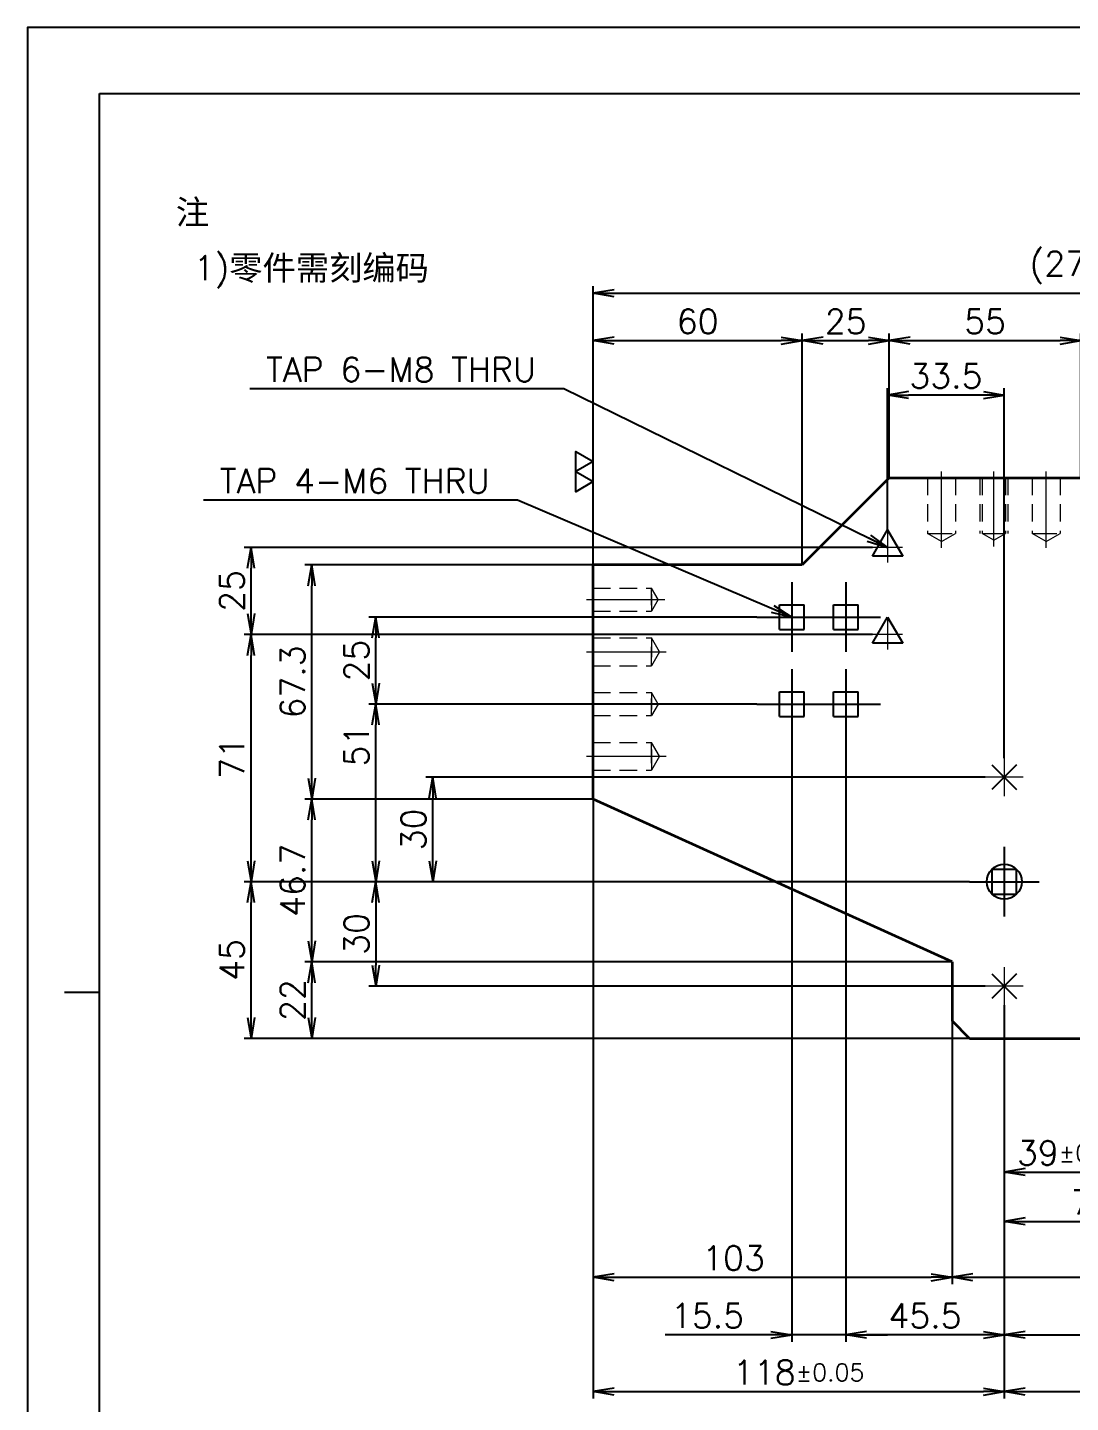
# Model space of a CAD drawing. Header units: millimetres. Extents: x 7914 to 16415, y -883 to 305.
# Drawn here: x 11342.2 to 11641.6, y -683 to -288.1 of the extents above; entities that cross this region are included whole.
import ezdxf

# ---------------------------------------------------------------- set-up
doc = ezdxf.new("R2010")
doc.units = ezdxf.units.MM
doc.linetypes.add('CENTER-HOKUTO', pattern=[23, 20, -1, 1, -1])
doc.linetypes.add('HIDDEN-HOKUTO', pattern=[3.8, 2.5, -1.3])
doc.layers.add('AM_7', color=2, linetype='CENTER-HOKUTO', lineweight=30)
doc.layers.add('AM_HID', color=1, linetype='HIDDEN-HOKUTO', lineweight=25)
doc.layers.add('title_frame', color=7, linetype='Continuous')
doc.layers.add('word_dim', color=253, linetype='Continuous')
doc.styles.get("Standard").update_dxf_attribs({"font": 'romans.shx', "bigfont": 'bigfont.shx'})
doc.dimstyles.new('RS1-2', dxfattribs={"dimscale": 2, "dimtxt": 3.5, "dimasz": 3, "dimexe": 1, "dimexo": 0, "dimgap": 1, "dimtad": 3, "dimdsep": 46, "dimtxsty": 'Standard', "dimblk1": 'OPEN', "dimblk2": 'OPEN', "dimsah": 1, "dimcen": 0, "dimclrd": 256, "dimclre": 256, "dimclrt": 3, "dimadec": 0, "dimazin": 0, "dimtfac": 1, "dimtmove": 0, "dimatfit": 3, "dimldrblk": 'OPEN', "dimfxl": 0, "dimtolj": 1, "dimtzin": 0, "dimarcsym": 0})

# ---------------------------------------------------------------- blocks, each defined once
blk = doc.blocks.new('_Open')
at = {"color": 0, "lineweight": -2}
for p, q in [((-1, 0.167), (0, 0)), ((-1, -0.167), (0, 0)), ((0, 0), (-1, 0))]:
    blk.add_line(p, q, dxfattribs=at)
blk = doc.blocks.new('*D93')
at = {"layer": 'DEFPOINTS', "color": 0, "linetype": 'Continuous', "ltscale": 2}
for p in [(11781.58, -364.43), (11504.58, -442.41), (11781.58, -442.41)]:
    blk.add_point(p, dxfattribs=at)
at = {"layer": 'word_dim', "linetype": 'Continuous', "lineweight": -2, "ltscale": 2}
for p, q in [((11504.58, -442.41), (11504.58, -362.43)), ((11781.58, -442.41), (11781.58, -362.43)), ((11510.58, -364.43), (11775.58, -364.43))]:
    blk.add_line(p, q, dxfattribs=at)
at = {"layer": 'word_dim', "linetype": 'Continuous', "lineweight": -2, "ltscale": 2, "xscale": 6, "yscale": 6, "zscale": 6, "rotation": 180}
blk.add_blockref('_Open', (11504.58, -364.43), dxfattribs=at)
at = {"layer": 'word_dim', "linetype": 'Continuous', "lineweight": -2, "ltscale": 2, "xscale": 6, "yscale": 6, "zscale": 6}
blk.add_blockref('_Open', (11781.58, -364.43), dxfattribs=at)
at = {"layer": 'word_dim', "color": 3, "linetype": 'Continuous', "ltscale": 2, "insert": (11643.08, -357.1), "char_height": 7, "attachment_point": 5}
blk.add_mtext('\\A1;(277)', dxfattribs=at)
blk = doc.blocks.new('*D95')
at = {"layer": 'DEFPOINTS', "color": 0, "linetype": 'Continuous', "ltscale": 2}
for p in [(11564.58, -378.01), (11504.58, -442.41), (11564.58, -442.41)]:
    blk.add_point(p, dxfattribs=at)
at = {"layer": 'word_dim', "linetype": 'Continuous', "lineweight": -2, "ltscale": 2}
for p, q in [((11504.58, -442.41), (11504.58, -376.01)), ((11510.58, -378.01), (11558.58, -378.01)), ((11564.58, -442.41), (11564.58, -376.01))]:
    blk.add_line(p, q, dxfattribs=at)
at = {"layer": 'word_dim', "linetype": 'Continuous', "lineweight": -2, "ltscale": 2, "xscale": 6, "yscale": 6, "zscale": 6, "rotation": 180}
blk.add_blockref('_Open', (11504.58, -378.01), dxfattribs=at)
at = {"layer": 'word_dim', "linetype": 'Continuous', "lineweight": -2, "ltscale": 2, "xscale": 6, "yscale": 6, "zscale": 6}
blk.add_blockref('_Open', (11564.58, -378.01), dxfattribs=at)
at = {"layer": 'word_dim', "color": 3, "linetype": 'Continuous', "ltscale": 2, "insert": (11534.58, -372.51), "char_height": 7, "attachment_point": 5}
blk.add_mtext('\\A1;60', dxfattribs=at)
blk = doc.blocks.new('*D96')
at = {"layer": 'DEFPOINTS', "color": 0, "linetype": 'Continuous', "ltscale": 2}
for p in [(11589.58, -378.01), (11589.58, -417.41), (11564.58, -442.41)]:
    blk.add_point(p, dxfattribs=at)
at = {"layer": 'word_dim', "linetype": 'Continuous', "lineweight": -2, "ltscale": 2}
for p, q in [((11564.58, -442.41), (11564.58, -376.01)), ((11570.58, -378.01), (11583.58, -378.01)), ((11589.58, -417.41), (11589.58, -376.01))]:
    blk.add_line(p, q, dxfattribs=at)
at = {"layer": 'word_dim', "linetype": 'Continuous', "lineweight": -2, "ltscale": 2, "xscale": 6, "yscale": 6, "zscale": 6, "rotation": 180}
blk.add_blockref('_Open', (11564.58, -378.01), dxfattribs=at)
at = {"layer": 'word_dim', "linetype": 'Continuous', "lineweight": -2, "ltscale": 2, "xscale": 6, "yscale": 6, "zscale": 6}
blk.add_blockref('_Open', (11589.58, -378.01), dxfattribs=at)
at = {"layer": 'word_dim', "color": 3, "linetype": 'Continuous', "ltscale": 2, "insert": (11577.08, -372.51), "char_height": 7, "attachment_point": 5}
blk.add_mtext('\\A1;25', dxfattribs=at)
blk = doc.blocks.new('*D97')
at = {"layer": 'DEFPOINTS', "color": 0, "linetype": 'Continuous', "ltscale": 2}
for p in [(11644.58, -378.01), (11589.58, -417.41), (11644.58, -417.41)]:
    blk.add_point(p, dxfattribs=at)
at = {"layer": 'word_dim', "linetype": 'Continuous', "lineweight": -2, "ltscale": 2}
for p, q in [((11589.58, -417.41), (11589.58, -376.01)), ((11595.58, -378.01), (11638.58, -378.01)), ((11644.58, -417.41), (11644.58, -376.01))]:
    blk.add_line(p, q, dxfattribs=at)
at = {"layer": 'word_dim', "linetype": 'Continuous', "lineweight": -2, "ltscale": 2, "xscale": 6, "yscale": 6, "zscale": 6, "rotation": 180}
blk.add_blockref('_Open', (11589.58, -378.01), dxfattribs=at)
at = {"layer": 'word_dim', "linetype": 'Continuous', "lineweight": -2, "ltscale": 2, "xscale": 6, "yscale": 6, "zscale": 6}
blk.add_blockref('_Open', (11644.58, -378.01), dxfattribs=at)
at = {"layer": 'word_dim', "color": 3, "linetype": 'Continuous', "ltscale": 2, "insert": (11617.08, -372.51), "char_height": 7, "attachment_point": 5}
blk.add_mtext('\\A1;55', dxfattribs=at)
blk = doc.blocks.new('*D99')
at = {"layer": 'DEFPOINTS', "color": 0, "linetype": 'Continuous', "ltscale": 2}
for p in [(11504.58, -509.68), (11607.58, -573.41), (11607.58, -647.01)]:
    blk.add_point(p, dxfattribs=at)
at = {"layer": 'word_dim', "linetype": 'Continuous', "lineweight": -2, "ltscale": 2}
for p, q in [((11504.58, -509.68), (11504.58, -649.01)), ((11607.58, -573.41), (11607.58, -649.01)), ((11510.58, -647.01), (11601.58, -647.01))]:
    blk.add_line(p, q, dxfattribs=at)
at = {"layer": 'word_dim', "linetype": 'Continuous', "lineweight": -2, "ltscale": 2, "xscale": 6, "yscale": 6, "zscale": 6, "rotation": 180}
blk.add_blockref('_Open', (11504.58, -647.01), dxfattribs=at)
at = {"layer": 'word_dim', "linetype": 'Continuous', "lineweight": -2, "ltscale": 2, "xscale": 6, "yscale": 6, "zscale": 6}
blk.add_blockref('_Open', (11607.58, -647.01), dxfattribs=at)
at = {"layer": 'word_dim', "color": 3, "linetype": 'Continuous', "ltscale": 2, "insert": (11544.87, -641.51), "char_height": 7, "attachment_point": 5}
blk.add_mtext('\\A1;103', dxfattribs=at)
blk = doc.blocks.new('*D100')
at = {"layer": 'DEFPOINTS', "color": 0, "linetype": 'Continuous', "ltscale": 2}
for p in [(11607.58, -573.41), (11707.58, -573.41), (11707.58, -647.01)]:
    blk.add_point(p, dxfattribs=at)
at = {"layer": 'word_dim', "linetype": 'Continuous', "lineweight": -2, "ltscale": 2}
for p, q in [((11607.58, -573.41), (11607.58, -649.01)), ((11707.58, -573.41), (11707.58, -649.01)), ((11613.58, -647.01), (11701.58, -647.01))]:
    blk.add_line(p, q, dxfattribs=at)
at = {"layer": 'word_dim', "linetype": 'Continuous', "lineweight": -2, "ltscale": 2, "xscale": 6, "yscale": 6, "zscale": 6, "rotation": 180}
blk.add_blockref('_Open', (11607.58, -647.01), dxfattribs=at)
at = {"layer": 'word_dim', "linetype": 'Continuous', "lineweight": -2, "ltscale": 2, "xscale": 6, "yscale": 6, "zscale": 6}
blk.add_blockref('_Open', (11707.58, -647.01), dxfattribs=at)
at = {"layer": 'word_dim', "color": 3, "linetype": 'Continuous', "ltscale": 2, "insert": (11657.58, -641.51), "char_height": 7, "attachment_point": 5}
blk.add_mtext('\\A1;100', dxfattribs=at)
blk = doc.blocks.new('*D101')
at = {"layer": 'DEFPOINTS', "color": 0, "linetype": 'Continuous', "ltscale": 2}
for p in [(11423.81, -556.41), (11607.58, -556.41), (11612.58, -578.41)]:
    blk.add_point(p, dxfattribs=at)
at = {"layer": 'word_dim', "linetype": 'Continuous', "lineweight": -2, "ltscale": 2}
for p, q in [((11607.58, -556.41), (11421.81, -556.41)), ((11423.81, -572.41), (11423.81, -562.41)), ((11612.58, -578.41), (11421.81, -578.41))]:
    blk.add_line(p, q, dxfattribs=at)
at = {"layer": 'word_dim', "linetype": 'Continuous', "lineweight": -2, "ltscale": 2, "xscale": 6, "yscale": 6, "zscale": 6}
for p, rotation in [((11423.81, -556.41), 90), ((11423.81, -578.41), 270)]:
    blk.add_blockref('_Open', p, dxfattribs=dict(at, rotation=rotation))
at = {"layer": 'word_dim', "color": 3, "linetype": 'Continuous', "ltscale": 2, "insert": (11418.31, -567.41), "char_height": 7, "attachment_point": 5, "rotation": 90}
blk.add_mtext('\\A1;22', dxfattribs=at)
blk = doc.blocks.new('*D102')
at = {"layer": 'DEFPOINTS', "color": 0, "linetype": 'Continuous', "ltscale": 2}
for p in [(11423.81, -509.68), (11504.58, -509.68), (11607.58, -556.41)]:
    blk.add_point(p, dxfattribs=at)
at = {"layer": 'word_dim', "linetype": 'Continuous', "lineweight": -2, "ltscale": 2}
for p, q in [((11504.58, -509.68), (11421.81, -509.68)), ((11423.81, -550.41), (11423.81, -515.68)), ((11607.58, -556.41), (11421.81, -556.41))]:
    blk.add_line(p, q, dxfattribs=at)
at = {"layer": 'word_dim', "linetype": 'Continuous', "lineweight": -2, "ltscale": 2, "xscale": 6, "yscale": 6, "zscale": 6}
for p, rotation in [((11423.81, -509.68), 90), ((11423.81, -556.41), 270)]:
    blk.add_blockref('_Open', p, dxfattribs=dict(at, rotation=rotation))
at = {"layer": 'word_dim', "color": 3, "linetype": 'Continuous', "ltscale": 2, "insert": (11418.31, -533.04), "char_height": 7, "attachment_point": 5, "rotation": 90}
blk.add_mtext('\\A1;46.7', dxfattribs=at)
blk = doc.blocks.new('*D103')
at = {"layer": 'DEFPOINTS', "color": 0, "linetype": 'Continuous', "ltscale": 2}
for p in [(11423.81, -442.41), (11504.58, -442.41), (11504.58, -509.68)]:
    blk.add_point(p, dxfattribs=at)
at = {"layer": 'word_dim', "linetype": 'Continuous', "lineweight": -2, "ltscale": 2}
for p, q in [((11504.58, -442.41), (11421.81, -442.41)), ((11423.81, -503.68), (11423.81, -448.41)), ((11504.58, -509.68), (11421.81, -509.68))]:
    blk.add_line(p, q, dxfattribs=at)
at = {"layer": 'word_dim', "linetype": 'Continuous', "lineweight": -2, "ltscale": 2, "xscale": 6, "yscale": 6, "zscale": 6}
for p, rotation in [((11423.81, -442.41), 90), ((11423.81, -509.68), 270)]:
    blk.add_blockref('_Open', p, dxfattribs=dict(at, rotation=rotation))
at = {"layer": 'word_dim', "color": 3, "linetype": 'Continuous', "ltscale": 2, "insert": (11418.31, -476.04), "char_height": 7, "attachment_point": 5, "rotation": 90}
blk.add_mtext('\\A1;67.3', dxfattribs=at)
blk = doc.blocks.new('MARK_10PIN')
at = {"color": 3, "linetype": 'Continuous'}
blk.add_lwpolyline([(-3.54, 3.54), (-3.54, -3.54), (3.54, -3.54), (3.54, 3.54)], close=True, dxfattribs=at)
blk.add_circle((0, 0), 5, dxfattribs=at)
blk = doc.blocks.new('MARK_CENTER')
at = {"color": 2, "linetype": 'CENTER-HOKUTO'}
for p, q in [((0, 10), (0, -10)), ((-10, 0), (10, 0))]:
    blk.add_line(p, q, dxfattribs=at)
blk = doc.blocks.new('MARK_M10BOLT')
at = {"color": 3, "linetype": 'Continuous'}
for p, q in [((-1.77, 1.77), (1.77, -1.77)), ((1.77, 1.77), (-1.77, -1.77))]:
    blk.add_line(p, q, dxfattribs=at)
blk = doc.blocks.new('MARK_M8BOLT')
at = {"color": 3, "linetype": 'Continuous'}
for p, q in [((-2.17, -1.25), (0, 2.5)), ((0, 2.5), (2.17, -1.25)), ((2.17, -1.25), (-2.17, -1.25))]:
    blk.add_line(p, q, dxfattribs=at)
blk = doc.blocks.new('MARK_M6BOLT')
at = {"color": 3, "linetype": 'Continuous'}
for p, q in [((-1.77, 1.77), (1.77, 1.77)), ((-1.77, -1.77), (-1.77, 1.77)), ((1.77, -1.77), (1.77, 1.77)), ((-1.77, -1.77), (1.77, -1.77))]:
    blk.add_line(p, q, dxfattribs=at)
blk = doc.blocks.new('*D108')
at = {"layer": 'DEFPOINTS', "color": 0, "linetype": 'Continuous', "ltscale": 2}
for p in [(11504.58, -509.68), (11622.58, -568.85), (11622.58, -679.84)]:
    blk.add_point(p, dxfattribs=at)
at = {"layer": 'word_dim', "linetype": 'Continuous', "lineweight": -2, "ltscale": 2}
for p, q in [((11504.58, -509.68), (11504.58, -681.84)), ((11622.58, -568.85), (11622.58, -681.84)), ((11510.58, -679.84), (11616.58, -679.84))]:
    blk.add_line(p, q, dxfattribs=at)
at = {"layer": 'word_dim', "linetype": 'Continuous', "lineweight": -2, "ltscale": 2, "xscale": 6, "yscale": 6, "zscale": 6, "rotation": 180}
blk.add_blockref('_Open', (11504.58, -679.84), dxfattribs=at)
at = {"layer": 'word_dim', "linetype": 'Continuous', "lineweight": -2, "ltscale": 2, "xscale": 6, "yscale": 6, "zscale": 6}
blk.add_blockref('_Open', (11622.58, -679.84), dxfattribs=at)
at = {"layer": 'word_dim', "color": 3, "linetype": 'Continuous', "ltscale": 2, "insert": (11563.58, -674.34), "char_height": 7, "attachment_point": 5}
blk.add_mtext('\\A1;118{\\H0.715x;%%p0.05}', dxfattribs=at)
blk = doc.blocks.new('*D109')
at = {"layer": 'DEFPOINTS', "color": 0, "linetype": 'Continuous', "ltscale": 2}
for p in [(11692.58, -543.41), (11622.58, -568.85), (11692.58, -630.99)]:
    blk.add_point(p, dxfattribs=at)
at = {"layer": 'word_dim', "linetype": 'Continuous', "lineweight": -2, "ltscale": 2}
for p, q in [((11692.58, -543.41), (11692.58, -632.99)), ((11622.58, -568.85), (11622.58, -632.99)), ((11628.58, -630.99), (11686.58, -630.99))]:
    blk.add_line(p, q, dxfattribs=at)
at = {"layer": 'word_dim', "linetype": 'Continuous', "lineweight": -2, "ltscale": 2, "xscale": 6, "yscale": 6, "zscale": 6, "rotation": 180}
blk.add_blockref('_Open', (11622.58, -630.99), dxfattribs=at)
at = {"layer": 'word_dim', "linetype": 'Continuous', "lineweight": -2, "ltscale": 2, "xscale": 6, "yscale": 6, "zscale": 6}
blk.add_blockref('_Open', (11692.58, -630.99), dxfattribs=at)
at = {"layer": 'word_dim', "color": 3, "linetype": 'Continuous', "ltscale": 2, "insert": (11657.58, -625.49), "char_height": 7, "attachment_point": 5}
blk.add_mtext('\\A1;70{\\H0.715x;%%p0.02}', dxfattribs=at)
blk = doc.blocks.new('*D110')
at = {"layer": 'DEFPOINTS', "color": 0, "linetype": 'Continuous', "ltscale": 2}
for p in [(11406.4, -533.41), (11612.58, -533.41), (11612.58, -578.41)]:
    blk.add_point(p, dxfattribs=at)
at = {"layer": 'word_dim', "linetype": 'Continuous', "lineweight": -2, "ltscale": 2}
for p, q in [((11612.58, -533.41), (11404.4, -533.41)), ((11406.4, -572.41), (11406.4, -539.41)), ((11612.58, -578.41), (11404.4, -578.41))]:
    blk.add_line(p, q, dxfattribs=at)
at = {"layer": 'word_dim', "linetype": 'Continuous', "lineweight": -2, "ltscale": 2, "xscale": 6, "yscale": 6, "zscale": 6}
for p, rotation in [((11406.4, -533.41), 90), ((11406.4, -578.41), 270)]:
    blk.add_blockref('_Open', p, dxfattribs=dict(at, rotation=rotation))
at = {"layer": 'word_dim', "color": 3, "linetype": 'Continuous', "ltscale": 2, "insert": (11400.9, -555.91), "char_height": 7, "attachment_point": 5, "rotation": 90}
blk.add_mtext('\\A1;45', dxfattribs=at)
blk = doc.blocks.new('*D111')
at = {"layer": 'DEFPOINTS', "color": 0, "linetype": 'Continuous', "ltscale": 2}
for p in [(11458.52, -503.41), (11617.14, -503.41), (11612.58, -533.41)]:
    blk.add_point(p, dxfattribs=at)
at = {"layer": 'word_dim', "linetype": 'Continuous', "lineweight": -2, "ltscale": 2}
for p, q in [((11617.14, -503.41), (11456.52, -503.41)), ((11458.52, -527.41), (11458.52, -509.41)), ((11612.58, -533.41), (11456.52, -533.41))]:
    blk.add_line(p, q, dxfattribs=at)
at = {"layer": 'word_dim', "linetype": 'Continuous', "lineweight": -2, "ltscale": 2, "xscale": 6, "yscale": 6, "zscale": 6}
for p, rotation in [((11458.52, -503.41), 90), ((11458.52, -533.41), 270)]:
    blk.add_blockref('_Open', p, dxfattribs=dict(at, rotation=rotation))
at = {"layer": 'word_dim', "color": 3, "linetype": 'Continuous', "ltscale": 2, "insert": (11453.02, -518.41), "char_height": 7, "attachment_point": 5, "rotation": 90}
blk.add_mtext('\\A1;30', dxfattribs=at)
blk = doc.blocks.new('*D112')
at = {"layer": 'DEFPOINTS', "color": 0, "linetype": 'Continuous', "ltscale": 2}
for p in [(11612.58, -533.41), (11442.16, -563.41), (11617.14, -563.41)]:
    blk.add_point(p, dxfattribs=at)
at = {"layer": 'word_dim', "linetype": 'Continuous', "lineweight": -2, "ltscale": 2}
for p, q in [((11612.58, -533.41), (11440.16, -533.41)), ((11442.16, -539.41), (11442.16, -557.41)), ((11617.14, -563.41), (11440.16, -563.41))]:
    blk.add_line(p, q, dxfattribs=at)
at = {"layer": 'word_dim', "linetype": 'Continuous', "lineweight": -2, "ltscale": 2, "xscale": 6, "yscale": 6, "zscale": 6}
for p, rotation in [((11442.16, -533.41), 90), ((11442.16, -563.41), 270)]:
    blk.add_blockref('_Open', p, dxfattribs=dict(at, rotation=rotation))
at = {"layer": 'word_dim', "color": 3, "linetype": 'Continuous', "ltscale": 2, "insert": (11436.66, -548.41), "char_height": 7, "attachment_point": 5, "rotation": 90}
blk.add_mtext('\\A1;30', dxfattribs=at)
blk = doc.blocks.new('*D113')
at = {"layer": 'DEFPOINTS', "color": 0, "linetype": 'Continuous', "ltscale": 2}
for p in [(11781.58, -515.89), (11622.58, -568.85), (11781.58, -679.84)]:
    blk.add_point(p, dxfattribs=at)
at = {"layer": 'word_dim', "linetype": 'Continuous', "lineweight": -2, "ltscale": 2}
for p, q in [((11781.58, -515.89), (11781.58, -681.84)), ((11622.58, -568.85), (11622.58, -681.84)), ((11628.58, -679.84), (11775.58, -679.84))]:
    blk.add_line(p, q, dxfattribs=at)
at = {"layer": 'word_dim', "linetype": 'Continuous', "lineweight": -2, "ltscale": 2, "xscale": 6, "yscale": 6, "zscale": 6, "rotation": 180}
blk.add_blockref('_Open', (11622.58, -679.84), dxfattribs=at)
at = {"layer": 'word_dim', "linetype": 'Continuous', "lineweight": -2, "ltscale": 2, "xscale": 6, "yscale": 6, "zscale": 6}
blk.add_blockref('_Open', (11781.58, -679.84), dxfattribs=at)
at = {"layer": 'word_dim', "color": 3, "linetype": 'Continuous', "ltscale": 2, "insert": (11702.08, -674.34), "char_height": 7, "attachment_point": 5}
blk.add_mtext('\\A1;159{\\H0.715x;%%p0.05}', dxfattribs=at)
blk = doc.blocks.new('*D115')
at = {"layer": 'DEFPOINTS', "color": 0, "linetype": 'Continuous', "ltscale": 2}
for p in [(11442.16, -482.41), (11551.58, -482.41), (11612.58, -533.41)]:
    blk.add_point(p, dxfattribs=at)
at = {"layer": 'word_dim', "linetype": 'Continuous', "lineweight": -2, "ltscale": 2}
for p, q in [((11551.58, -482.41), (11440.16, -482.41)), ((11442.16, -527.41), (11442.16, -488.41)), ((11612.58, -533.41), (11440.16, -533.41))]:
    blk.add_line(p, q, dxfattribs=at)
at = {"layer": 'word_dim', "linetype": 'Continuous', "lineweight": -2, "ltscale": 2, "xscale": 6, "yscale": 6, "zscale": 6}
for p, rotation in [((11442.16, -482.41), 90), ((11442.16, -533.41), 270)]:
    blk.add_blockref('_Open', p, dxfattribs=dict(at, rotation=rotation))
at = {"layer": 'word_dim', "color": 3, "linetype": 'Continuous', "ltscale": 2, "insert": (11436.66, -494.31), "char_height": 7, "attachment_point": 5, "rotation": 90}
blk.add_mtext('\\A1;51', dxfattribs=at)
blk = doc.blocks.new('*D116')
at = {"layer": 'DEFPOINTS', "color": 0, "linetype": 'Continuous', "ltscale": 2}
for p in [(11442.16, -457.41), (11551.58, -457.41), (11551.58, -482.41)]:
    blk.add_point(p, dxfattribs=at)
at = {"layer": 'word_dim', "linetype": 'Continuous', "lineweight": -2, "ltscale": 2}
for p, q in [((11551.58, -457.41), (11440.16, -457.41)), ((11442.16, -476.41), (11442.16, -463.41)), ((11551.58, -482.41), (11440.16, -482.41))]:
    blk.add_line(p, q, dxfattribs=at)
at = {"layer": 'word_dim', "linetype": 'Continuous', "lineweight": -2, "ltscale": 2, "xscale": 6, "yscale": 6, "zscale": 6}
for p, rotation in [((11442.16, -457.41), 90), ((11442.16, -482.41), 270)]:
    blk.add_blockref('_Open', p, dxfattribs=dict(at, rotation=rotation))
at = {"layer": 'word_dim', "color": 3, "linetype": 'Continuous', "ltscale": 2, "insert": (11436.66, -469.91), "char_height": 7, "attachment_point": 5, "rotation": 90}
blk.add_mtext('\\A1;25', dxfattribs=at)
blk = doc.blocks.new('*D117')
at = {"layer": 'DEFPOINTS', "color": 0, "linetype": 'Continuous', "ltscale": 2}
for p in [(11577.08, -492.41), (11622.58, -568.85), (11577.08, -663.54)]:
    blk.add_point(p, dxfattribs=at)
at = {"layer": 'word_dim', "linetype": 'Continuous', "lineweight": -2, "ltscale": 2}
for p, q in [((11577.08, -492.41), (11577.08, -665.54)), ((11622.58, -568.85), (11622.58, -665.54)), ((11616.58, -663.54), (11583.08, -663.54))]:
    blk.add_line(p, q, dxfattribs=at)
at = {"layer": 'word_dim', "linetype": 'Continuous', "lineweight": -2, "ltscale": 2, "xscale": 6, "yscale": 6, "zscale": 6, "rotation": 180}
blk.add_blockref('_Open', (11577.08, -663.54), dxfattribs=at)
at = {"layer": 'word_dim', "linetype": 'Continuous', "lineweight": -2, "ltscale": 2, "xscale": 6, "yscale": 6, "zscale": 6}
blk.add_blockref('_Open', (11622.58, -663.54), dxfattribs=at)
at = {"layer": 'word_dim', "color": 3, "linetype": 'Continuous', "ltscale": 2, "insert": (11599.83, -658.04), "char_height": 7, "attachment_point": 5}
blk.add_mtext('\\A1;45.5', dxfattribs=at)
blk = doc.blocks.new('*D118')
at = {"layer": 'DEFPOINTS', "color": 0, "linetype": 'Continuous', "ltscale": 2}
for p in [(11561.58, -492.41), (11577.08, -492.41), (11561.58, -663.54)]:
    blk.add_point(p, dxfattribs=at)
at = {"layer": 'word_dim', "linetype": 'Continuous', "lineweight": -2, "ltscale": 2}
for p, q in [((11561.58, -492.41), (11561.58, -665.54)), ((11577.08, -492.41), (11577.08, -665.54)), ((11555.58, -663.54), (11525.25, -663.54)), ((11577.08, -663.54), (11561.58, -663.54)), ((11583.08, -663.54), (11589.08, -663.54))]:
    blk.add_line(p, q, dxfattribs=at)
at = {"layer": 'word_dim', "linetype": 'Continuous', "lineweight": -2, "ltscale": 2, "xscale": 6, "yscale": 6, "zscale": 6}
blk.add_blockref('_Open', (11561.58, -663.54), dxfattribs=at)
at = {"layer": 'word_dim', "linetype": 'Continuous', "lineweight": -2, "ltscale": 2, "xscale": 6, "yscale": 6, "zscale": 6, "rotation": 180}
blk.add_blockref('_Open', (11577.08, -663.54), dxfattribs=at)
at = {"layer": 'word_dim', "color": 3, "linetype": 'Continuous', "ltscale": 2, "insert": (11537.41, -658.04), "char_height": 7, "attachment_point": 5}
blk.add_mtext('\\A1;15.5', dxfattribs=at)
blk = doc.blocks.new('*D119')
at = {"layer": 'DEFPOINTS', "color": 0, "linetype": 'Continuous', "ltscale": 2}
for p in [(11589.08, -393.68), (11589.08, -433.09), (11622.58, -497.96)]:
    blk.add_point(p, dxfattribs=at)
at = {"layer": 'word_dim', "linetype": 'Continuous', "lineweight": -2, "ltscale": 2}
for p, q in [((11589.08, -433.09), (11589.08, -391.68)), ((11616.58, -393.68), (11595.08, -393.68)), ((11622.58, -497.96), (11622.58, -391.68))]:
    blk.add_line(p, q, dxfattribs=at)
at = {"layer": 'word_dim', "linetype": 'Continuous', "lineweight": -2, "ltscale": 2, "xscale": 6, "yscale": 6, "zscale": 6, "rotation": 180}
blk.add_blockref('_Open', (11589.08, -393.68), dxfattribs=at)
at = {"layer": 'word_dim', "linetype": 'Continuous', "lineweight": -2, "ltscale": 2, "xscale": 6, "yscale": 6, "zscale": 6}
blk.add_blockref('_Open', (11622.58, -393.68), dxfattribs=at)
at = {"layer": 'word_dim', "color": 3, "linetype": 'Continuous', "ltscale": 2, "insert": (11605.83, -388.18), "char_height": 7, "attachment_point": 5}
blk.add_mtext('\\A1;33.5', dxfattribs=at)
blk = doc.blocks.new('*D120')
at = {"layer": 'DEFPOINTS', "color": 0, "linetype": 'Continuous', "ltscale": 2}
for p in [(11406.4, -462.41), (11584.76, -462.41), (11612.58, -533.41)]:
    blk.add_point(p, dxfattribs=at)
at = {"layer": 'word_dim', "linetype": 'Continuous', "lineweight": -2, "ltscale": 2}
for p, q in [((11584.76, -462.41), (11404.4, -462.41)), ((11406.4, -527.41), (11406.4, -468.41)), ((11612.58, -533.41), (11404.4, -533.41))]:
    blk.add_line(p, q, dxfattribs=at)
at = {"layer": 'word_dim', "linetype": 'Continuous', "lineweight": -2, "ltscale": 2, "xscale": 6, "yscale": 6, "zscale": 6}
for p, rotation in [((11406.4, -462.41), 90), ((11406.4, -533.41), 270)]:
    blk.add_blockref('_Open', p, dxfattribs=dict(at, rotation=rotation))
at = {"layer": 'word_dim', "color": 3, "linetype": 'Continuous', "ltscale": 2, "insert": (11400.9, -497.91), "char_height": 7, "attachment_point": 5, "rotation": 90}
blk.add_mtext('\\A1;71', dxfattribs=at)
blk = doc.blocks.new('*D121')
at = {"layer": 'DEFPOINTS', "color": 0, "linetype": 'Continuous', "ltscale": 2}
for p in [(11406.4, -437.41), (11584.76, -437.41), (11584.76, -462.41)]:
    blk.add_point(p, dxfattribs=at)
at = {"layer": 'word_dim', "linetype": 'Continuous', "lineweight": -2, "ltscale": 2}
for p, q in [((11584.76, -437.41), (11404.4, -437.41)), ((11406.4, -456.41), (11406.4, -443.41)), ((11584.76, -462.41), (11404.4, -462.41))]:
    blk.add_line(p, q, dxfattribs=at)
at = {"layer": 'word_dim', "linetype": 'Continuous', "lineweight": -2, "ltscale": 2, "xscale": 6, "yscale": 6, "zscale": 6}
for p, rotation in [((11406.4, -437.41), 90), ((11406.4, -462.41), 270)]:
    blk.add_blockref('_Open', p, dxfattribs=dict(at, rotation=rotation))
at = {"layer": 'word_dim', "color": 3, "linetype": 'Continuous', "ltscale": 2, "insert": (11400.9, -449.91), "char_height": 7, "attachment_point": 5, "rotation": 90}
blk.add_mtext('\\A1;25', dxfattribs=at)
blk = doc.blocks.new('*D124')
at = {"layer": 'DEFPOINTS', "color": 0, "linetype": 'Continuous', "ltscale": 2}
for p in [(11661.58, -513.73), (11622.58, -568.85), (11661.58, -616.81)]:
    blk.add_point(p, dxfattribs=at)
at = {"layer": 'word_dim', "linetype": 'Continuous', "lineweight": -2, "ltscale": 2}
for p, q in [((11661.58, -513.73), (11661.58, -618.81)), ((11622.58, -568.85), (11622.58, -618.81)), ((11628.58, -616.81), (11655.58, -616.81))]:
    blk.add_line(p, q, dxfattribs=at)
at = {"layer": 'word_dim', "linetype": 'Continuous', "lineweight": -2, "ltscale": 2, "xscale": 6, "yscale": 6, "zscale": 6, "rotation": 180}
blk.add_blockref('_Open', (11622.58, -616.81), dxfattribs=at)
at = {"layer": 'word_dim', "linetype": 'Continuous', "lineweight": -2, "ltscale": 2, "xscale": 6, "yscale": 6, "zscale": 6}
blk.add_blockref('_Open', (11661.58, -616.81), dxfattribs=at)
at = {"layer": 'word_dim', "color": 3, "linetype": 'Continuous', "ltscale": 2, "insert": (11642.08, -611.31), "char_height": 7, "attachment_point": 5}
blk.add_mtext('\\A1;39{\\H0.715x;%%p0.05}', dxfattribs=at)
blk = doc.blocks.new('*D130')
at = {"layer": 'DEFPOINTS', "color": 0, "linetype": 'Continuous', "ltscale": 2}
for p in [(11750.58, -497.41), (11622.58, -568.85), (11750.58, -663.54)]:
    blk.add_point(p, dxfattribs=at)
at = {"layer": 'word_dim', "linetype": 'Continuous', "lineweight": -2, "ltscale": 2}
for p, q in [((11750.58, -497.41), (11750.58, -665.54)), ((11622.58, -568.85), (11622.58, -665.54)), ((11628.58, -663.54), (11744.58, -663.54))]:
    blk.add_line(p, q, dxfattribs=at)
at = {"layer": 'word_dim', "linetype": 'Continuous', "lineweight": -2, "ltscale": 2, "xscale": 6, "yscale": 6, "zscale": 6, "rotation": 180}
blk.add_blockref('_Open', (11622.58, -663.54), dxfattribs=at)
at = {"layer": 'word_dim', "linetype": 'Continuous', "lineweight": -2, "ltscale": 2, "xscale": 6, "yscale": 6, "zscale": 6}
blk.add_blockref('_Open', (11750.58, -663.54), dxfattribs=at)
at = {"layer": 'word_dim', "color": 3, "linetype": 'Continuous', "ltscale": 2, "insert": (11687.81, -658.04), "char_height": 7, "attachment_point": 5}
blk.add_mtext('\\A1;128', dxfattribs=at)

msp = doc.modelspace()

# ---------------------------------------------------------------- linework, layer by layer
at = {"color": 7, "lineweight": 35}
for p, q in [((11589.581, -417.409), (11564.581, -442.409)), ((11589.581, -417.409), (11644.581, -417.409)), ((11504.581, -509.677), (11504.581, -442.409)), ((11564.581, -442.409), (11504.581, -442.409)), ((11607.581, -556.409), (11504.581, -509.677)), ((11612.581, -578.409), (11702.581, -578.409))]:
    msp.add_line(p, q, dxfattribs=at)
at = {"color": 7, "lineweight": 35, "ltscale": 0.425}
msp.add_line((11607.581, -556.409), (11607.581, -573.409), dxfattribs=at)
at = {"color": 7, "lineweight": 35, "ltscale": 0.176777}
msp.add_line((11612.581, -578.409), (11607.581, -573.409), dxfattribs=at)
at = {"layer": 'AM_7', "color": 2, "lineweight": 13, "ltscale": 2}
for p, q in [((11604.581, -437.549), (11604.581, -415.578)), ((11619.581, -437.12), (11619.581, -415.617)), ((11634.581, -437.549), (11634.581, -415.578)), ((11589.081, -433.088), (11589.081, -441.73)), ((11593.402, -437.409), (11584.761, -437.409)), ((11502.712, -452.409), (11525.143, -452.409)), ((11589.081, -458.088), (11589.081, -466.73)), ((11593.402, -462.409), (11584.761, -462.409)), ((11502.673, -467.409), (11525.573, -467.409)), ((11502.712, -482.409), (11525.143, -482.409)), ((11502.673, -497.409), (11525.573, -497.409)), ((11622.581, -497.965), (11622.581, -508.853)), ((11628.026, -503.409), (11617.137, -503.409)), ((11622.581, -557.965), (11622.581, -568.853)), ((11628.026, -563.409), (11617.137, -563.409))]:
    msp.add_line(p, q, dxfattribs=at)
at = {"layer": 'AM_HID', "color": 1, "lineweight": 13, "ltscale": 2}
for p, q in [((11600.581, -417.409), (11600.581, -433.409)), ((11608.581, -417.409), (11608.581, -433.409)), ((11615.581, -417.409), (11615.581, -433.409)), ((11616.258, -417.409), (11616.258, -433.409)), ((11622.905, -417.409), (11622.905, -433.409)), ((11623.581, -417.409), (11623.581, -433.409)), ((11630.581, -417.409), (11630.581, -433.409)), ((11638.581, -417.409), (11638.581, -433.409)), ((11600.581, -433.409), (11606.499, -433.409)), ((11604.581, -435.718), (11600.581, -433.409)), ((11602.664, -433.409), (11608.581, -433.409)), ((11604.581, -435.718), (11608.581, -433.409)), ((11616.258, -433.409), (11621.175, -433.409)), ((11619.581, -435.328), (11616.258, -433.409)), ((11617.988, -433.409), (11622.905, -433.409)), ((11619.581, -435.328), (11622.905, -433.409)), ((11630.581, -433.409), (11636.499, -433.409)), ((11634.581, -435.718), (11630.581, -433.409)), ((11632.664, -433.409), (11638.581, -433.409)), ((11634.581, -435.718), (11638.581, -433.409)), ((11504.581, -449.085), (11521.355, -449.085)), ((11521.355, -450.816), (11521.355, -449.085)), ((11523.274, -452.409), (11521.355, -449.085)), ((11521.355, -454.002), (11521.355, -449.492)), ((11521.355, -450.816), (11521.355, -455.326)), ((11523.274, -452.409), (11521.355, -455.732)), ((11521.355, -454.002), (11521.355, -455.732)), ((11504.581, -455.732), (11521.355, -455.732)), ((11504.581, -463.409), (11521.355, -463.409)), ((11521.355, -463.409), (11521.355, -465.491)), ((11523.664, -467.409), (11521.355, -463.409)), ((11521.355, -463.899), (11521.355, -469.327)), ((11521.355, -470.919), (11521.355, -465.491)), ((11523.664, -467.409), (11521.355, -471.409)), ((11521.355, -471.409), (11521.355, -469.327)), ((11504.581, -471.409), (11521.355, -471.409)), ((11504.581, -479.085), (11521.355, -479.085)), ((11521.355, -479.085), (11521.355, -480.816)), ((11523.274, -482.409), (11521.355, -479.085)), ((11521.355, -479.492), (11521.355, -484.002)), ((11521.355, -485.326), (11521.355, -480.816)), ((11523.274, -482.409), (11521.355, -485.732)), ((11521.355, -485.732), (11521.355, -484.002)), ((11504.581, -485.732), (11521.355, -485.732)), ((11504.581, -493.409), (11521.355, -493.409)), ((11521.355, -495.491), (11521.355, -493.409)), ((11523.664, -497.409), (11521.355, -493.409)), ((11521.355, -499.327), (11521.355, -493.899)), ((11521.355, -495.491), (11521.355, -500.919)), ((11523.664, -497.409), (11521.355, -501.409)), ((11504.581, -501.409), (11521.355, -501.409)), ((11521.355, -499.327), (11521.355, -501.409))]:
    msp.add_line(p, q, dxfattribs=at)
at = {"layer": 'title_frame'}
msp.add_line((11352.876, -565.11), (11362.876, -565.11), dxfattribs=at)
at = {"layer": 'title_frame', "color": 4}
msp.add_lwpolyline([(12182.226, -288.11), (11342.226, -288.11), (11342.226, -882.11), (12182.226, -882.11)], close=True, dxfattribs=at)
at = {"layer": 'title_frame'}
msp.add_lwpolyline([(11362.876, -307.035), (12161.576, -307.035), (12161.576, -863.185), (11362.876, -863.185)], close=True, dxfattribs=at)
at = {"layer": 'word_dim', "color": 3, "linetype": 'Continuous', "ltscale": 2}
msp.add_lwpolyline([(11504.581, -418.525), (11499.576, -421.415), (11499.576, -409.855), (11504.581, -412.745), (11499.576, -415.635)], close=True, dxfattribs=at)

# ---------------------------------------------------------------- block references
at = {"layer": 'word_dim', "linetype": 'Continuous', "ltscale": 2, "xscale": 2, "yscale": 2, "zscale": 2}
for name, p in [('MARK_M8BOLT', (11589.081, -437.409)), ('MARK_M6BOLT', (11561.581, -457.409)), ('MARK_M8BOLT', (11589.081, -462.409)), ('MARK_M6BOLT', (11561.581, -482.409)), ('MARK_M10BOLT', (11622.581, -503.409)), ('MARK_M10BOLT', (11622.581, -563.409))]:
    msp.add_blockref(name, p, dxfattribs=at)
at = {"layer": 'word_dim', "color": 2, "linetype": 'CENTER-HOKUTO', "ltscale": 2}
for p in [(11561.581, -457.409), (11577.081, -457.409), (11561.581, -482.409), (11577.081, -482.409)]:
    msp.add_blockref('MARK_CENTER', p, dxfattribs=at)
at = {"layer": 'word_dim', "color": 3, "linetype": 'Continuous', "ltscale": 2, "xscale": 2, "yscale": 2, "zscale": 2}
for p in [(11577.081, -457.409), (11577.081, -482.409)]:
    msp.add_blockref('MARK_M6BOLT', p, dxfattribs=at)
at = {"layer": 'word_dim', "color": 3, "linetype": 'CENTER-HOKUTO', "ltscale": 2}
msp.add_blockref('MARK_CENTER', (11622.581, -533.409), dxfattribs=at)
at = {"layer": 'word_dim', "color": 3, "linetype": 'Continuous', "ltscale": 2}
msp.add_blockref('MARK_10PIN', (11622.581, -533.409), dxfattribs=at)

# ---------------------------------------------------------------- texts
at = {"ltscale": 2, "char_height": 7, "attachment_point": 1}
for s, insert, width in [('{\\fSimSun|b0|i0|c134|p2;\\C3;注}', (11384.81, -337.623), 20.72938), ('{\\Fromans,bigfont|c134;\\C3;1)\\fSimSun|b0|i0|c134|p2;零件需刻编码}', (11389.94, -353.639), 193.81227)]:
    msp.add_mtext(s, dxfattribs=dict(at, insert=insert, width=width))
at = {"layer": 'word_dim', "color": 3, "linetype": 'Continuous', "ltscale": 2, "char_height": 7, "attachment_point": 9}
for s, insert in [('TAP 6-M8 THRU', (11488.137, -389.842)), ('TAP 4-M6 THRU', (11474.849, -421.837))]:
    msp.add_mtext(s, dxfattribs=dict(at, insert=insert))

# ---------------------------------------------------------------- dimensions: what is measured, and where the dimension line sits
at = {"layer": 'word_dim', "linetype": 'Continuous', "ltscale": 2}
for base, p1, p2, text, picture, middle in [((11781.581, -364.434), (11504.581, -442.409), (11781.581, -442.409), '(<>)', '*D93', (11643.081, -357.101)), ((11622.581, -679.836), (11504.581, -509.677), (11622.581, -568.853), '<>{\\H0.715x;%%p0.05}', '*D108', (11563.581, -674.336)), ((11781.581, -679.836), (11622.581, -568.853), (11781.581, -515.885), '<>{\\H0.715x;%%p0.05}', '*D113', (11702.081, -674.336))]:
    dim = msp.add_linear_dim(base=base, p1=p1, p2=p2, text=text, dimstyle='RS1-2', dxfattribs=at)
    dim.commit()
    dim.dimension.update_dxf_attribs({"geometry": picture, "text_midpoint": middle})
for base, p1, p2, picture, middle in [((11564.581, -378.009), (11504.581, -442.409), (11564.581, -442.409), '*D95', (11534.581, -372.509)), ((11589.581, -378.009), (11564.581, -442.409), (11589.581, -417.409), '*D96', (11577.081, -372.509)), ((11644.581, -378.009), (11589.581, -417.409), (11644.581, -417.409), '*D97', (11617.081, -372.509)), ((11589.081, -393.679), (11622.581, -497.965), (11589.081, -433.088), '*D119', (11605.831, -388.179)), ((11561.581, -663.541), (11577.081, -492.409), (11561.581, -492.409), '*D118', (11537.415, -658.041)), ((11577.081, -663.541), (11622.581, -568.853), (11577.081, -492.409), '*D117', (11599.831, -658.041)), ((11707.581, -647.013), (11607.581, -573.409), (11707.581, -573.409), '*D100', (11657.581, -641.513))]:
    dim = msp.add_linear_dim(base=base, p1=p1, p2=p2, dimstyle='RS1-2', dxfattribs=at)
    dim.commit()
    dim.dimension.update_dxf_attribs({"geometry": picture, "text_midpoint": middle})
for base, p1, p2, picture, middle in [((11406.403, -437.409), (11584.761, -462.409), (11584.761, -437.409), '*D121', (11406.403, -449.909)), ((11442.157, -482.409), (11612.581, -533.409), (11551.581, -482.409), '*D115', (11442.157, -494.31)), ((11458.517, -503.409), (11612.581, -533.409), (11617.137, -503.409), '*D111', (11458.517, -518.409))]:
    dim = msp.add_linear_dim(base=base, p1=p1, p2=p2, angle=90, dimstyle='RS1-2', dxfattribs=at)
    dim.commit()
    dim.dimension.update_dxf_attribs({"geometry": picture, "text_midpoint": middle, "dimtype": 160})
for base, p1, p2, picture, middle in [((11423.808, -442.409), (11504.581, -509.677), (11504.581, -442.409), '*D103', (11418.308, -476.043)), ((11423.808, -509.677), (11607.581, -556.409), (11504.581, -509.677), '*D102', (11418.308, -533.043)), ((11423.808, -556.409), (11612.581, -578.409), (11607.581, -556.409), '*D101', (11418.308, -567.409))]:
    dim = msp.add_linear_dim(base=base, p1=p1, p2=p2, angle=90, dimstyle='RS1-2', override={"dimdec": 1}, dxfattribs=at)
    dim.commit()
    dim.dimension.update_dxf_attribs({"geometry": picture, "text_midpoint": middle})
for base, p1, p2, picture, middle in [((11442.157, -457.409), (11551.581, -482.409), (11551.581, -457.409), '*D116', (11436.657, -469.909)), ((11406.403, -462.409), (11612.581, -533.409), (11584.761, -462.409), '*D120', (11400.903, -497.909)), ((11406.403, -533.409), (11612.581, -578.409), (11612.581, -533.409), '*D110', (11400.903, -555.909)), ((11442.157, -563.409), (11612.581, -533.409), (11617.137, -563.409), '*D112', (11436.657, -548.409))]:
    dim = msp.add_linear_dim(base=base, p1=p1, p2=p2, angle=90, dimstyle='RS1-2', dxfattribs=at)
    dim.commit()
    dim.dimension.update_dxf_attribs({"geometry": picture, "text_midpoint": middle})
for base, p1, p2, picture, middle in [((11750.581, -663.541), (11622.581, -568.853), (11750.581, -497.409), '*D130', (11687.807, -663.541)), ((11607.581, -647.013), (11504.581, -509.677), (11607.581, -573.409), '*D99', (11544.867, -647.013))]:
    dim = msp.add_linear_dim(base=base, p1=p1, p2=p2, dimstyle='RS1-2', dxfattribs=at)
    dim.commit()
    dim.dimension.update_dxf_attribs({"geometry": picture, "text_midpoint": middle, "dimtype": 160})
for base, p2, text, picture, middle in [((11661.581, -616.807), (11661.581, -513.729), '<>{\\H0.715x;%%p0.05}', '*D124', (11642.081, -616.807)), ((11692.581, -630.988), (11692.581, -543.409), '<>{\\H0.715x;%%p0.02}', '*D109', (11657.581, -630.988))]:
    dim = msp.add_linear_dim(base=base, p1=(11622.581, -568.853), p2=p2, text=text, dimstyle='RS1-2', dxfattribs=at)
    dim.commit()
    dim.dimension.update_dxf_attribs({"geometry": picture, "text_midpoint": middle, "dimtype": 160})

# ---------------------------------------------------------------- leaders
at = {"layer": 'word_dim', "linetype": 'Continuous', "ltscale": 2, "annotation_type": 0, "has_hookline": 1, "hookline_direction": 1, "text_width": 82.067}
for points in [[(11589.081, -437.409), (11496.137, -391.842), (11490.137, -391.842)], [(11561.581, -457.409), (11482.849, -423.837), (11476.849, -423.837)]]:
    msp.add_leader(points, dimstyle='RS1-2', dxfattribs=at)

doc.saveas('drawing.dxf')
